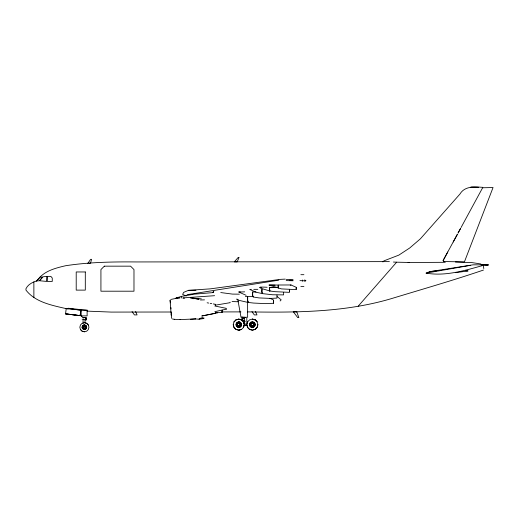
<?xml version="1.0" encoding="UTF-8"?>
<svg xmlns="http://www.w3.org/2000/svg" width="519" height="519" viewBox="0 0 519 519"><rect width="100%" height="100%" fill="white"/><g stroke="black" fill="none" stroke-linecap="round" stroke-linejoin="round"><path stroke-width="0.78" d="M247.66 300.598L248.179 302.454L253.655 303.07L265.533 303.628L273.442 303.278L273.494 299.95L269.925 298.276M273.442 303.278L273.461 302.006M289.524 291.464L289.57 289.764L289.492 292.353L275.012 291.672L269.848 290.984L269.387 289.959M289.524 291.555L289.589 289.414M296.265 288.973L296.33 287.357L290.997 284.963L278.281 285.009L278.489 288.051L281.532 288.908L296.232 289.621L296.31 287.656L296.265 288.895M262.056 289.193L261.946 292.015L262.406 293.618L272.559 294.76L283.575 294.889L283.672 292.476M80.211 315.643L80.86 310.161L66.231 308.39L65.563 313.872L80.211 315.643L65.563 313.872L80.211 315.643L80.86 310.18L66.231 308.39M482.748 265.248L482.696 265.54C464.453 270.626 445.166 276.497 426.118 273.117L429.661 271.671L473.036 264.82L482.728 264.839L481.126 264.956M214.834 311.66L226.245 309.155M233.245 324.667L233.972 321.897M247.563 321.864L246.836 324.622L247.563 327.398L249.594 329.429L252.351 330.155L255.127 329.396L257.145 327.366L257.872 324.622L257.126 321.845L255.114 319.814L252.338 319.088L249.581 319.847L247.563 321.877L247.193 323.259M257.872 324.609L257.145 327.366L255.114 329.409L252.351 330.155L249.594 329.396L247.563 327.379L247.005 325.309M244.053 325.342L243.502 327.398L241.491 329.429L238.746 330.175L236.002 329.409L233.972 327.398L233.245 324.654L233.972 327.411L236.002 329.429L238.746 330.175L241.491 329.409L238.746 330.155M244.06 325.322L243.502 327.398L244.235 324.641L243.502 321.877L241.491 319.866L238.734 319.133L235.989 319.879L233.972 321.91L235.989 319.866M82.106 319.153L85.577 319.905L86.277 317.998L84.999 317.401M213.439 291.354L212.939 292.612L194.482 294.15L181.384 296.394L175.999 298.055L177.576 298.088M482.449 188.092L461.047 227.543M457.453 234.166L443.064 260.583M447.787 251.994L443.109 260.616L444.303 261.55M453.204 241.997L457.317 234.426M87.705 263.581L90.604 259.338L91.571 259.318L90.553 263.139L89.132 263.36M482.865 264.619L482.488 265.06L482.865 265.52L488.334 264.924L482.865 264.619L488.334 264.924L485.979 265.183M358.22 306.158L396.646 262.186L409.543 262.471M244.436 324.317L244.553 318.134M280.124 300.975L281.168 299.82L277.133 296.589M36.473 281.032L40.093 277.146L42.474 277.055L39.275 280.74L36.473 281.032L39.58 277.704M39.931 277.152C46.6 270.295 56.526 267.856 65.563 265.741C89.034 262.127 112.818 261.745 136.523 261.946L389.38 261.621M249.924 323.227L250.956 322.215A2.77 2.77 0 0 1 255.127 324.609L254.764 326.003L253.746 327.035L252.351 327.398L250.956 327.035L249.944 326.016L249.561 324.622M382.886 261.92L384.028 260.817L398.813 255.134L409.731 247.978L420.377 238.831L459.957 194.041C464.726 185.867 474.755 186.762 482.845 187.359M244.527 321.644L241.711 319.659L241.698 319.153L244.423 317.232L241.854 319.166L244.423 317.232L244.838 317.453M241.854 319.166L244.202 317.407M36.291 281.051C32.204 282.381 27.786 284.652 25.95 288.752L25.95 290.063C35.584 302.759 53.522 305.607 68.171 309.103M244.378 317.972L242.347 319.166L242.379 319.672L245.091 321.073L245.091 321.786M304.672 281.33L305.827 280.695L304.672 280.708M290.283 285.216L290.997 284.963M170.732 299.469L179.983 297.569M483.481 270.049C453.736 280.189 423.523 288.875 393.467 298.003C346.199 312.47 296.362 312.613 247.401 311.88M82.411 328.384A2.284 2.284 0 0 1 83.248 325.27L84.383 324.946L86.381 326.088L86.381 328.384L84.383 329.546L83.248 329.234L82.086 327.242M235.989 319.899L238.734 319.133L241.491 319.879L238.734 319.153M84.402 331.79L86.667 331.18L88.34 329.507L88.931 327.242L88.321 324.959L86.654 323.292L84.383 322.695L82.106 323.311L80.451 324.978L79.835 327.242L80.451 329.526L82.119 331.193L84.402 331.79L82.119 331.18L80.451 329.526M238.734 327.411L240.128 327.048L241.14 326.016L241.504 324.641L241.14 323.24L240.109 322.228L238.734 321.864L237.352 322.241L236.333 323.259L235.97 324.641L236.353 326.036L237.365 327.048L238.734 327.411A2.751 2.751 0 0 0 241.504 324.667A2.751 2.751 0 0 0 238.734 321.916M199.16 318.536L202.196 317.842M285.275 279.112L280.182 279.378L210.299 288.862L188.397 290.348L183.609 292.385L182.643 294.442L186.243 295.999M278.787 280.169L187.112 294.669M201.878 315.98L215.58 313.249M201.91 315.98L215.625 313.249L213.205 313.502M426.118 273.117L470.467 265.332M215.469 305.153L230.118 302.681L230.118 302.188M199.147 319.243L203.876 318.504M455.799 272.657L468.08 270.918L465.783 270.847M217.487 312.853L215.242 312.925L222.19 312.237L222.19 310.09M429.661 271.671L436.531 270.84M438.062 270.652L439.593 270.47M195.481 318.919L180.087 319.613M190.473 319.295L195.397 318.919M182.967 297.912L214.594 295.694M255.958 291.925L252.734 292.08L252.656 295.46L253.259 297.011L259.026 297.919L270.607 298.406L276.919 298.094L276.984 295.045M204.499 299.865L200.438 299.988M408.077 262.504L445.257 262.303M246.298 325.05L246.914 325.037M278.275 287.273L269.478 287.5L269.848 290.984M269.465 287.701L275.154 287.578M267.103 287.267C252.13 286.371 263.86 289.089 269.75 290.971L269.303 287.228M257.813 289.343L253.785 289.343M188.397 290.348L195.968 290.277M246.155 295.317L238.811 292.067L244.683 291.84M175.999 298.055L179.846 298.023M269.082 285.054L278.061 285.022L278.074 287.085L278.677 288.084L269.082 285.054L275.076 285.184M286.261 279.488L293.06 279.475M171.38 312.01L111.28 312.088L87.114 311.128M221.522 311.925L240.933 311.893M243.424 323.674L244.929 323.674M243.424 323.687L244.929 323.687M243.424 325.627L247.18 325.601M482.625 187.768L493.05 187.534L464.421 261.894L443.349 261.537M300.864 274.687L303.907 274.687M300.845 286.384L303.926 286.384M204.032 318.011L202.079 317.836M171.666 318.381L171.14 314.443M172.366 318.945L174.287 319.302M241.471 319.866L243.502 321.897L244.06 323.966M85.577 319.905L86.55 319.905L86.277 317.998L84.506 317.401L85.577 317.998M252.253 296.466L247.725 296.44L247.66 300.313L248.179 302.454M245.344 296.381L247.582 296.394L247.388 300.293L247.881 302.421L239.175 300.391L236.437 299.093M238.37 301.773L232.051 301.545M238.811 291.938L240.278 291.95M251.365 289.323L249.749 289.446L256.204 292.255L262.361 293.605L261.836 292.1L261.836 289.271M239.376 294.169L232.389 294.091L220.75 292.56M286.177 280.597L293.222 280.76M259.857 287.273L261.297 287.325M455.429 262.011L471.966 262.608L480.854 263.97M289.537 280.254L292.735 280.37M299.93 280.636L303.926 280.779M393.415 262.043L396.646 262.186M195.163 298.516L199.069 299.281L190.382 297.822L201.353 298.853M174.202 319.295L180.19 319.62M182.973 298.094L184.563 298.185M192.523 298.62L194.119 298.704M195.371 318.913L199.244 319.25M86.31 310.219L68.171 308.234M241.744 316.934L245.072 317.531M207.126 302.785L208.657 303.064M210.189 303.349L211.72 303.634M213.251 303.92L215.547 304.342M214.814 306.002L226.232 308.331L226.232 309.22M83.553 317.401L86.277 317.998M85.142 322.896L86.654 323.292L88.321 324.959M83.248 329.234L84.383 329.546M304.672 279.916L305.827 280.708M79.984 314.994L83.553 318.011L83.059 317.297M215.132 304.692L215.547 305.263M251.981 311.627L254.31 314.91L256.97 314.91L255.504 311.556M132.073 311.627L134.408 314.91L137.068 314.91L135.602 311.556M269.322 289.907L269.75 290.971M253.149 296.92L252.545 295.175L252.545 291.892M483.799 268.57L483.429 266.117M247.375 300.598L247.881 302.421M254.764 323.227L255.147 324.609L254.764 326.003A2.803 2.803 0 0 1 250.359 326.581A2.803 2.803 0 0 1 250.93 322.169M237.734 299.158L241.017 317.297L247.641 317.265L247.615 300.722M170.466 302.875L170.063 300.216L171.14 314.443M170.907 307.488L171.023 308.935M171.309 312.438L171.458 314.443M171.458 314.443L171.542 315.721M222.19 312.237L222.158 310.777M33.871 281.856L33.884 297.523M246.914 324.284L246.772 318.134M302.434 279.994L302.434 281.22M245.675 324.161L245.675 325.621M181.384 296.394L181.384 298.01M84.999 319.886L84.999 322.837M83.072 319.886L83.072 323.59M83.248 325.27A2.284 2.284 0 0 1 86.362 326.107A2.284 2.284 0 0 1 84.383 329.526M273.474 300.469L273.461 302.136L273.474 300.469M47.417 276.38L47.294 281.415L52.263 281.428L52.263 278.022L50.849 276.368L47.417 276.38M46.755 276.38L46.613 281.415L39.626 280.76L43.09 276.796L46.755 276.38M85.46 327.242L84.383 328.319L83.312 327.242A1.109 1.109 0 0 1 84.383 326.172A1.044 1.044 0 0 1 85.46 327.242M240.187 324.641L239.999 325.368L238.734 326.094L237.494 325.368L237.306 324.641L238.02 323.382L238.734 323.194L239.46 323.382L240.187 324.641M86.342 327.242L85.376 328.949L84.383 329.202L82.683 328.229L82.43 327.242A1.933 1.933 0 0 1 84.383 325.283A1.933 1.933 0 0 1 86.342 327.242M241.361 324.641L241.017 325.951L240.044 326.905L238.734 327.268A2.627 2.627 0 0 1 236.482 323.337L237.43 322.37L238.734 322.007L240.044 322.37L241.017 323.324L241.361 324.641M250.067 323.305L249.723 324.622A2.621 2.621 0 0 0 252.351 327.255L253.668 326.892L254.634 325.926L254.985 324.609L254.634 323.292L253.668 322.338L252.351 321.975L251.034 322.338L250.067 323.305M250.275 323.434L249.957 324.622L250.294 325.809L252.351 327.002A2.374 2.374 0 0 0 254.732 324.628A2.374 2.374 0 0 0 252.351 322.254L251.151 322.546L250.275 323.434M253.81 324.609L253.084 325.874L252.351 326.068L251.086 325.355L250.891 324.622A1.447 1.447 0 0 1 252.351 323.162L253.084 323.356L253.81 324.609M85.596 327.242L84.383 328.436A1.174 1.174 0 0 1 83.196 327.262A1.174 1.174 0 0 1 84.383 326.081L85.596 327.242M238.948 257.619L237.196 261.874L234.348 261.874L238.026 257.619L238.948 257.619M460.613 228.347L458.108 232.96L460.613 228.347M213.744 291.321L212.939 292.612L213.737 291.302M104.332 266.163L100.926 269.569L100.926 291.198L133.98 291.198L133.98 269.569L130.574 266.163L104.332 266.163M85.304 271.962L76.209 271.962L76.209 290.115L85.304 290.115L85.304 271.962M87.114 310.161L81.165 310.161L81.165 315.883L87.127 315.883L87.114 310.161M296.738 311.776L293.3 311.776L297.744 317.602L298.847 317.602L296.738 311.776M478.524 187.327L470.772 187.21L478.524 187.327M253.006 323.48L252.351 323.324A1.298 1.298 0 0 0 251.053 324.628A1.298 1.298 0 0 0 252.364 325.926A1.298 1.298 0 0 0 253.655 324.609L253.006 323.48M85.473 325.368L84.383 325.082A2.173 2.173 0 0 0 82.223 327.249L83.312 329.117A2.173 2.173 0 0 0 86.563 327.242L85.473 325.368M255.095 319.834L252.338 319.088L255.095 319.847L257.126 321.864L255.114 319.834M236.677 325.828A2.374 2.374 0 0 0 240.79 325.828A2.374 2.374 0 0 0 238.734 322.267A2.374 2.374 0 0 0 236.677 325.828M238.078 325.763A1.298 1.298 0 0 0 240.031 324.641A1.298 1.298 0 0 0 238.078 323.512A1.298 1.298 0 0 0 238.078 325.763"/></g></svg>
